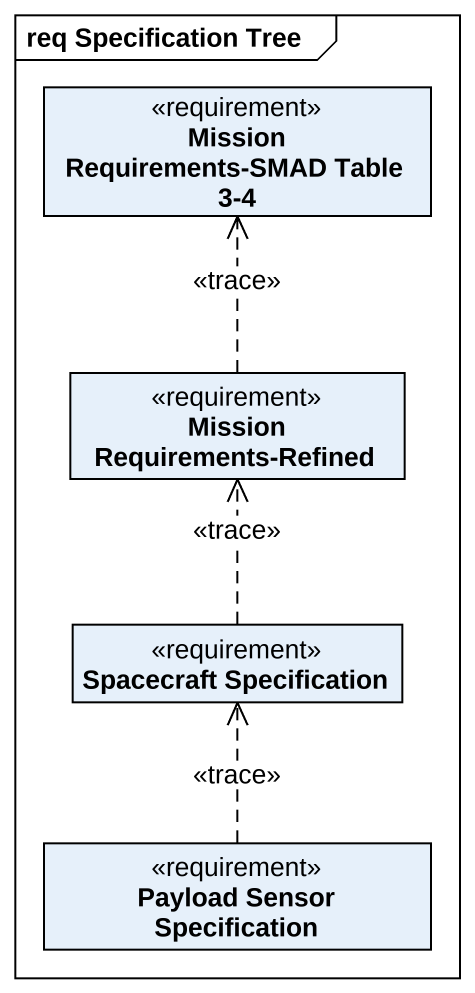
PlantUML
@startuml
mainframe req Specification Tree
hide circle
hide empty members
class "Mission Requirements-SMAD Table 3-4" as Mission_Requirements_SMAD <<requirement>>
class "Mission Requirements-Refined" as Mission_Requirements_Refined <<requirement>>
class "Spacecraft Specification" as Spacecraft_Specification <<requirement>>
class "Payload Sensor Specification" as Payload_Sensor_Specification <<requirement>>
Mission_Requirements_Refined .up.> Mission_Requirements_SMAD : <<trace>>
Spacecraft_Specification .up.> Mission_Requirements_Refined : <<trace>>
Payload_Sensor_Specification .up.> Spacecraft_Specification : <<trace>>
@enduml
